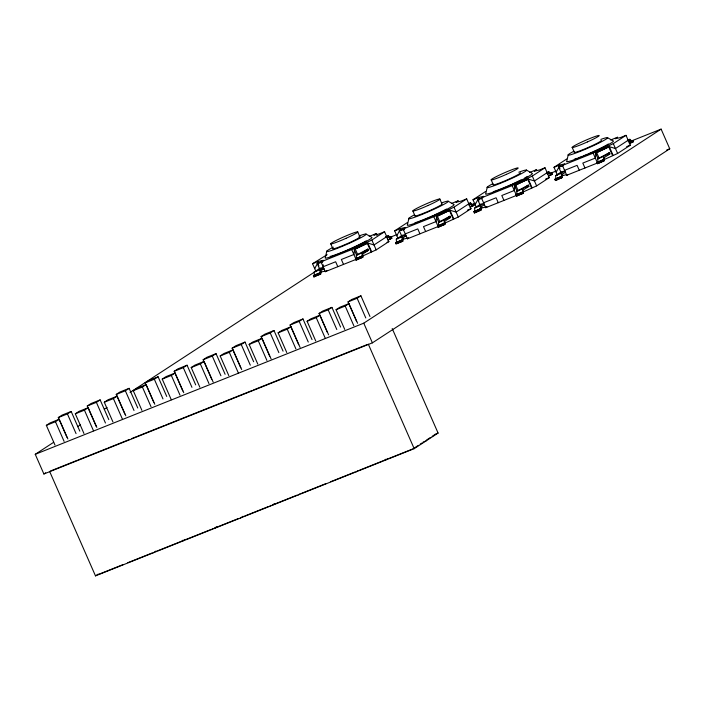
<?xml version="1.0" encoding="UTF-8"?>
<svg xmlns="http://www.w3.org/2000/svg" width="705" height="705" viewBox="0 0 705 705"><rect width="100%" height="100%" fill="white"/><g stroke="black" fill="none" stroke-linecap="round" stroke-linejoin="round"><path stroke-width="1.06" d="M323.234 264.789L323.137 266.754L335.65 261.758L337.81 266.675M326.812 251.121L325.305 257.598A25.591 1.921 -23.7 0 0 348.587 249.808A25.591 1.921 -23.7 0 0 371.791 237.321L365.965 234.042M408.944 218.25L407.428 224.728A25.591 1.921 -23.7 0 0 430.711 216.946A25.591 1.921 -23.7 0 0 453.914 204.459L448.089 201.181M487.261 187.142L485.745 193.619A25.591 1.921 -23.7 0 0 509.028 185.829A25.591 1.921 -23.7 0 0 532.231 173.342L526.406 170.064M568.265 154.712L566.758 161.189A25.591 1.921 -23.7 0 0 590.041 153.399A25.591 1.921 -23.7 0 0 613.244 140.912L607.41 137.634M314.703 268.631L317.647 263.124L322.846 261.758M396.827 235.77L399.77 230.253L403.956 229.125M475.144 204.653L478.087 199.145L482.273 198.008M556.157 172.223L559.1 166.715L563.286 165.578M54.981 445.04L46.345 425.362L50.108 422.912L59.229 419.263L67.865 438.942M66.931 437.241L58.295 417.563L62.058 415.113L71.179 411.464L79.815 431.143M46.345 425.362L55.466 421.722L59.229 419.263M58.295 417.563L67.416 413.923L71.179 411.464M83.948 433.478L75.312 413.8L79.075 411.341L88.204 407.701L96.841 427.38M96.329 426.657L87.261 406.001L91.024 403.542L100.154 399.902L108.79 419.581M75.312 413.8L84.441 410.16L88.204 407.701M87.261 406.001L96.391 402.361L100.154 399.902M315.999 271.584L312.544 263.714L327.146 254.664M112.923 421.907L104.287 402.238L108.05 399.779L117.18 396.139L125.816 415.809M124.873 414.108L116.237 394.439L120 391.98L129.13 388.34L137.766 408.01M319.691 269.169L317.171 263.432L317.647 263.124M362.775 255.959L376.179 249.878L388.878 241.586L384.56 231.742L371.852 240.035L351.716 249.57L356.034 259.405L325.296 271.681L320.978 261.837L323.322 260.304L318.246 261.44L312.544 263.714M104.287 402.238L113.408 398.589L117.18 396.139M116.237 394.439L125.358 390.79L129.13 388.34M314.201 272.015L320.079 268.182L323.436 267.433L319.903 269.742L314.201 272.015L314.342 275.091L313.399 275.708L313.937 276.933L320.819 273.892L320.678 270.817L323.974 268.667L321.462 269.222M630.508 141.335L661.114 129.121L669.75 148.799L372.399 342.85L43.886 473.989L35.25 454.311L53.659 442.291M77.594 426.675L80.361 424.868M104.296 409.252L107.054 407.446M130.072 392.429L316.034 271.072M141.899 410.345L133.263 390.667L137.026 388.217L146.147 384.569L154.783 404.247M153.849 402.546L145.212 382.868L148.975 380.418L158.096 376.77L166.732 396.448M377.043 235.567L376.179 233.602L373.826 235.135L378.858 234.025L384.56 231.742M133.263 390.667L142.384 387.027L146.147 384.569M145.212 382.868L154.333 379.228L158.096 376.77M386.719 236.668L374.02 244.952L367.834 243.084L354.606 249.262L353.875 254.487L341.352 259.484L343.511 264.401M321.427 271.733L320.951 272.042L325.014 271.134M313.399 275.708L320.044 272.817L319.903 269.742M313.937 276.933L315.117 276.166M356.66 255.307L354.139 249.57L367.834 243.084L371.614 251.694M325.296 271.681L327.173 270.447M171.297 399.761L162.229 379.105L165.992 376.646L175.122 373.007L183.758 392.685M182.815 390.984L174.179 371.306L177.942 368.847L187.072 365.208L195.708 384.886M162.229 379.105L171.359 375.465L175.122 373.007M174.179 371.306L183.309 367.666L187.072 365.208M356.466 258.268L356.325 255.192L367.913 249.076L368.451 250.31L362.802 253.994L362.943 257.061L356.06 260.11L355.523 258.876L362.167 255.986L362.026 252.91L367.913 249.076M398.122 238.722L394.668 230.852L407.375 222.56M385.855 237.365L388.376 235.717L390.403 237.567L391.337 236.95L391.883 238.184L387.856 240.088M387.071 238.158L388.684 237.1L390.702 238.951M401.401 235.347L399.303 230.561L399.77 230.253M444.899 223.097L458.303 217.008L471.002 208.715L466.684 198.881L453.985 207.173L433.839 216.699L438.157 226.543L407.419 238.81L403.101 228.975L405.454 227.442L400.369 228.57L394.668 230.852M199.841 387.212L191.205 367.534L194.968 365.084L204.097 361.436L213.166 382.101M211.791 379.413L203.155 359.744L206.918 357.285L216.047 353.637L225.115 374.302M355.523 258.876L362.167 255.986M356.06 260.11L362.943 257.061M191.205 367.534L200.326 363.895L204.097 361.436M203.155 359.744L212.284 356.095L216.047 353.637M396.325 239.154L402.211 235.311L405.56 234.571L402.035 236.871L396.325 239.154L396.466 242.22L395.523 242.837L396.069 244.071L402.943 241.022L402.802 237.946L406.098 235.805L404.423 236.175M228.817 375.65L220.18 355.972L223.943 353.513L233.064 349.874L241.7 369.552M240.766 367.851L232.13 348.173L235.893 345.714L245.014 342.075L253.65 361.753M468.843 203.798L456.144 212.09L449.957 210.222L436.739 216.4L435.998 221.617L423.485 226.613L425.644 231.54M220.18 355.972L229.301 352.333L233.064 349.874M232.13 348.173L241.251 344.533L245.014 342.075M402.238 237.259L403.075 239.171L403.551 238.863M395.523 242.837L402.167 239.947L402.035 236.871M43.886 473.989L45.728 472.782M438.783 222.445L436.263 216.699L449.957 210.222L453.738 218.832M407.419 238.81L408.671 237.99M257.783 364.08L249.147 344.41L252.91 341.951L262.04 338.312L271.108 358.968M269.742 356.281L261.097 336.611L264.868 334.152L273.989 330.513L283.058 351.169M476.439 207.605L472.985 199.735L485.683 191.443M438.589 225.397L438.457 222.322L450.037 216.215L450.574 217.44L444.934 221.123L445.067 224.199L438.193 227.239L437.646 226.014L444.291 223.124L444.159 220.048L450.037 216.215M249.147 344.41L258.277 340.762L262.04 338.312M261.097 336.611L270.226 332.963L273.989 330.513M468.825 203.948L470.508 202.855L472.526 204.697L473.469 204.089L474.007 205.314L469.979 207.217M486.476 206.926L481.392 208.054L477.62 199.444L478.087 199.145L478.924 201.057M469.195 205.287L470.808 204.238L472.826 206.08M523.216 191.98L536.62 185.891L549.318 177.607L545 167.764L532.301 176.056L512.156 185.582L516.474 195.426L485.736 207.693L481.418 197.858L483.771 196.325L478.686 197.453L472.985 199.735M437.646 226.014L444.291 223.124M438.193 227.239L445.067 224.199M286.759 352.518L278.123 332.839L281.885 330.389L291.015 326.741L300.083 347.406M298.708 344.719L290.072 325.04L293.835 322.59L302.965 318.942L312.033 339.607M278.123 332.839L287.252 329.2L291.015 326.741M290.072 325.04L299.202 321.401L302.965 318.942M474.641 208.037L480.528 204.194L483.877 203.454L480.343 205.763L474.641 208.037L474.782 211.112L473.839 211.72L474.377 212.954L481.259 209.905L481.118 206.838L484.414 204.688M547.159 172.681L534.461 180.974L528.274 179.105L515.055 185.283L514.315 190.509L501.801 195.505L503.96 200.423M315.734 340.956L307.098 321.277L310.861 318.819L319.982 315.179L328.618 334.857M327.252 332.17L319.048 313.478L322.811 311.02L331.932 307.38L340.577 327.058M481.392 208.054L481.867 207.746L480.043 208.477M473.839 211.72L480.484 208.83L480.343 205.763M474.377 212.954L481.259 209.905M307.098 321.277L316.219 317.638L319.982 315.179M319.048 313.478L328.169 309.839L331.932 307.38M517.1 191.328L514.579 185.591L528.274 179.105L532.055 187.715M485.736 207.693L486.988 206.873M516.906 194.28L516.765 191.214L528.353 185.098L528.891 186.323L523.251 190.006L523.383 193.082L516.509 196.131L515.963 194.897L522.608 192.007L522.476 188.931L528.353 185.098M557.452 175.175L553.998 167.305L566.697 159.013M344.71 329.385L336.065 309.715L339.836 307.257L348.957 303.608L357.594 323.287M356.66 321.586L348.023 301.916L351.786 299.458L360.907 295.809L369.975 316.474M547.142 172.84L548.816 171.738L550.843 173.589L551.786 172.972L552.323 174.197L548.296 176.109M336.065 309.715L345.194 306.067L348.957 303.608M348.023 301.916L357.144 298.268L360.907 295.809M547.512 174.179L549.125 173.122L551.143 174.972M567.481 174.496L562.405 175.624L558.624 167.014L559.1 166.715L559.937 168.627M604.229 159.55L617.624 153.461L630.332 145.177L626.014 135.334L613.306 143.626L593.169 153.152L597.487 162.996L566.741 175.263L562.423 165.428L564.775 163.895L559.699 165.023L553.998 167.305M515.963 194.897L522.608 192.007M516.509 196.131L523.383 193.082M555.655 175.607L561.533 171.764L564.881 171.024L561.356 173.333L555.655 175.607L555.796 178.682L554.853 179.29L555.39 180.524L562.273 177.475L562.132 174.408L565.428 172.258M628.173 140.251L615.465 148.543L609.287 146.675L596.06 152.853L595.328 158.079L582.806 163.075L584.965 167.993M562.405 175.624L562.872 175.316M554.853 179.29L561.497 176.4L561.356 173.333M555.39 180.524L562.273 177.475M598.113 158.898L595.593 153.161L609.287 146.675L613.068 155.285M566.741 175.263L568.001 174.443M597.919 161.85L597.778 158.784L609.367 152.668L609.904 153.893L604.255 157.576L604.397 160.652L597.514 163.701L596.976 162.467L603.621 159.577L603.48 156.501L609.367 152.668M628.146 140.41L629.829 139.308L631.847 141.159L632.79 140.542L633.328 141.767L629.301 143.679M628.525 141.749L630.138 140.692L632.156 142.542M597.514 163.701L604.397 160.652M596.976 162.467L603.621 159.577M35.25 454.311L363.762 323.172L661.114 129.121M49.597 471.354L95.483 575.879L98.242 574.082M153.426 552.746L156.184 550.949M181.203 541.387L183.009 540.206M182.401 541.184L185.159 539.387M211.377 529.614L213.21 528.415M216.541 526.82L214.734 528.001L238.131 518.66M240.343 518.052L243.102 516.254M269.319 506.49L271.161 505.282M274.492 503.687L272.685 504.868L297.096 495.122M298.294 494.919L300.127 493.72M356.236 471.786L358.078 470.587M384.013 460.427L385.82 459.255M385.212 460.224L387.97 458.426M414.787 447.684L418.4 445.331M420.206 444.15L422.013 442.978M426.622 439.964L430.288 437.576M432.112 436.377L434.862 434.588M95.483 575.879L414.188 448.662L438.087 433.064L392.2 328.53M363.974 252.425L368.451 250.31M446.996 219.132L450.574 217.44M526.212 187.592L528.891 186.323M607.216 155.162L609.904 153.893M369.226 236.378L376.179 233.602M451.359 203.507L458.312 200.731L455.959 202.273L460.982 201.154L466.684 198.881M529.666 172.399L536.628 169.623L534.275 171.156L539.299 170.046L545 167.764M610.68 139.969L617.633 137.193L615.28 138.726L620.312 137.616L626.014 135.334M320.978 261.837L351.716 249.57M403.101 228.975L433.839 216.699M562.423 165.428L593.169 153.152M481.418 197.858L512.156 185.582M385.529 236.862L388.376 235.717M468.605 203.613L470.508 202.855M627.926 140.066L629.829 139.308M546.921 172.496L548.816 171.738M468.904 204.996L470.808 204.238M547.221 173.879L549.125 173.122M628.234 141.449L630.138 140.692M389.733 237.453L396.88 234.598M471.354 204.873L475.434 203.243M549.909 173.509L556.034 171.068M389.442 237.708L391.337 236.95M549.882 173.73L551.786 172.972M470.2 206.829L474.007 205.314M629.53 143.291L633.328 141.767M388.076 239.7L391.883 238.184M548.516 175.721L552.323 174.197M405.26 233.893L417.783 228.896L419.942 233.813M483.577 202.776L496.091 197.779L498.25 202.696M564.582 170.346L577.104 165.349L579.263 170.266M467.353 210.178L471.002 208.715M626.683 146.631L630.332 145.177M387.054 242.317L388.878 241.586M545.67 179.061L549.318 177.607M356.325 255.192L362.026 252.91M438.457 222.322L444.159 220.048M597.778 158.784L603.48 156.501M516.765 191.214L522.476 188.931M314.342 275.091L320.044 272.817M396.466 242.22L402.167 239.947M555.796 178.682L561.497 176.4M474.782 211.112L480.484 208.83M316.069 275.787L320.819 273.892M397.241 243.304L402.943 241.022M666.692 150.015L669.75 148.799M50.593 470.949L77.568 460.18M78.572 459.783L107.548 448.221M108.544 447.825L129.526 439.444M131.518 438.651L136.514 436.651M137.519 436.254L164.494 425.485M165.49 425.089L222.436 402.352M223.432 401.956L252.408 390.394M253.403 389.997L304.357 369.658M306.358 368.856L339.325 355.699M340.321 355.294L367.296 344.533M435.091 434.254L438.087 433.064M423.141 442.053L426.137 440.863M98.85 574.258L123.26 564.52M127.816 562.696L152.227 552.949M157.805 550.728L180.18 541.792M185.768 539.563L210.178 529.825M244.723 516.025L268.12 506.692M301.652 493.306L326.062 483.56M330.627 481.735L355.038 471.998M359.603 470.173L382.991 460.832M388.578 458.611L412.98 448.865M558.624 167.014L562.687 166.116M477.62 199.444L481.682 198.546M399.303 230.561L404.379 229.433M403.075 239.171L408.16 238.034M317.171 263.432L322.255 262.295M613.306 143.626L617.624 153.461M608.812 146.984L612.592 155.594M607.604 145.9L608.142 147.133M602.678 160.194L603.216 161.419M596.73 152.703L599.25 158.44M595.522 151.619L596.06 152.853M572.231 147.512L574.39 152.43M559.699 165.023L560.237 166.257M560.554 177.017L561.092 178.25M532.301 176.056L536.62 185.891M527.807 179.414L531.588 188.024M526.591 178.33L527.137 179.563M521.674 192.624L522.211 193.849M515.725 185.133L518.237 190.87M514.509 184.049L515.055 185.283M491.218 179.934L493.377 184.86M478.686 197.453L479.224 198.687M479.541 209.447L480.087 210.68M453.985 207.173L458.303 217.008M449.49 210.531L453.271 219.14M448.283 209.447L448.821 210.68M439.814 199.004L441.973 203.921A14.814 1.11 -23.7 0 1 430.306 210.363L426.763 211.914A14.814 1.11 -23.7 0 1 415.06 215.659M443.357 223.741L443.894 224.965M437.408 216.25L439.929 221.987M436.192 215.166L436.739 216.4M412.901 211.051L415.06 215.968M400.369 228.57L400.907 229.804M401.224 240.564L401.771 241.789M371.852 240.035L376.179 249.878M367.367 243.392L371.138 252.002M366.151 242.317L366.697 243.542M357.691 231.866L359.85 236.783M361.224 256.602L361.771 257.827M355.276 249.112L357.796 254.849M354.069 248.028L354.606 249.262M357.144 298.268L365.78 317.946M330.777 243.921L332.936 248.839M363.762 323.172L372.399 342.85M368.301 344.128L414.188 448.662M345.194 306.067L353.831 325.745M318.246 261.44L318.783 262.665M318.061 264.075L318.907 265.988M319.101 273.425L319.638 274.659M328.169 309.839L336.805 329.508M316.219 317.638L325.287 338.294M299.202 321.401L308.27 342.057M287.252 329.2L295.888 348.878M270.226 332.963L278.863 352.641M258.277 340.762L266.913 360.44M241.251 344.533L250.319 365.19M229.301 352.333L238.369 372.989M212.284 356.095L220.921 375.774M200.326 363.895L208.971 383.573M183.309 367.666L191.945 387.336M171.359 375.465L179.995 395.135M154.333 379.228L162.97 398.907M142.384 387.027L151.02 406.706M125.358 390.79L134.003 410.469M113.408 398.589L122.476 419.255M96.391 402.361L105.459 423.018M84.441 410.16L93.509 430.817M67.416 413.923L76.052 433.601M55.466 421.722L64.102 441.4M366.186 240.854A21.679 1.621 -23.7 0 1 346.842 250.24M345.988 250.61A21.679 1.621 -23.7 0 1 341.943 252.284M340.973 252.672A21.679 1.621 -23.7 0 1 333.632 255.404M332.813 255.677A21.679 1.621 -23.7 0 1 330.213 256.409M358.924 236.88A14.814 1.11 -23.7 0 1 348.182 243.234L344.639 244.776A14.814 1.11 -23.7 0 1 332.936 248.521M359.383 235.823A21.547 1.613 -23.7 0 1 360.678 237.805A21.547 1.613 -23.7 0 1 332.152 250.24A21.547 1.613 -23.7 0 1 333.359 247.173M446.45 209.068A21.679 1.621 -23.7 0 1 434.148 215.096M433.302 215.483A21.679 1.621 -23.7 0 1 424.066 219.422M423.106 219.81A21.679 1.621 -23.7 0 1 418.611 221.537M417.607 221.899A21.679 1.621 -23.7 0 1 414.937 222.806M441.506 202.952A21.547 1.613 -23.7 0 1 443.092 204.776A21.547 1.613 -23.7 0 1 414.892 217.166A21.547 1.613 -23.7 0 1 414.54 214.796M527.358 176.417A21.679 1.621 -23.7 0 1 524.767 177.951M521.11 179.872A21.679 1.621 -23.7 0 1 512.464 183.979M511.618 184.366A21.679 1.621 -23.7 0 1 507.283 186.261M506.428 186.622A21.679 1.621 -23.7 0 1 502.383 188.305M501.422 188.693A21.679 1.621 -23.7 0 1 496.928 190.421M495.923 190.782A21.679 1.621 -23.7 0 1 493.253 191.698M520.29 172.804A14.814 1.11 -23.7 0 1 508.622 179.255L505.08 180.797A14.814 1.11 -23.7 0 1 493.377 184.543M518.827 172.196A21.547 1.613 -23.7 0 1 521.973 173.359A21.547 1.613 -23.7 0 1 493.518 185.935A21.547 1.613 -23.7 0 1 492.857 183.679M608.362 143.987A21.679 1.621 -23.7 0 1 602.114 147.442M601.286 147.865A21.679 1.621 -23.7 0 1 593.478 151.549M592.623 151.936A21.679 1.621 -23.7 0 1 588.296 153.831M587.441 154.201A21.679 1.621 -23.7 0 1 583.396 155.875M582.427 156.263A21.679 1.621 -23.7 0 1 577.933 157.99M576.937 158.352A21.679 1.621 -23.7 0 1 574.267 159.268M601.295 140.374A14.814 1.11 -23.7 0 1 589.636 146.825L586.093 148.367A14.814 1.11 -23.7 0 1 574.381 152.113M600.836 139.405A21.547 1.613 -23.7 0 1 602.423 141.238A21.547 1.613 -23.7 0 1 574.214 153.619A21.547 1.613 -23.7 0 1 573.861 151.249M346.023 238.316L342.48 239.859A14.814 1.11 -23.7 0 1 332.778 242.238A14.814 1.11 -23.7 0 1 355.673 232.253A14.814 1.11 -23.7 0 1 346.023 238.316M428.146 205.446L424.604 206.997A14.814 1.11 -23.7 0 1 414.901 209.376A14.814 1.11 -23.7 0 1 437.796 199.383A14.814 1.11 -23.7 0 1 428.146 205.446M506.463 174.329L502.921 175.88A14.814 1.11 -23.7 0 1 493.218 178.259A14.814 1.11 -23.7 0 1 516.113 168.275A14.814 1.11 -23.7 0 1 506.463 174.329M587.476 141.899L583.934 143.45A14.814 1.11 -23.7 0 1 574.222 145.829A14.814 1.11 -23.7 0 1 597.117 135.845A14.814 1.11 -23.7 0 1 587.476 141.899"/></g></svg>
